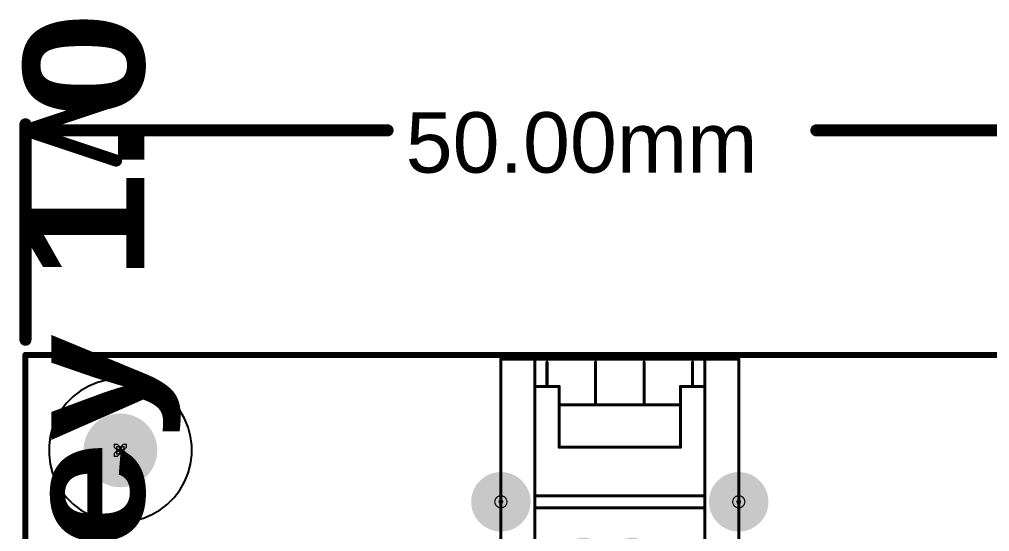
# Model space of a CAD drawing. Header units: inches. Extents: x -0.8 to 10.9, y -0.2 to 6.3.
# Drawn here: x -0.168 to 1.438, y 3.881 to 4.728 of the extents above; entities that cross this region are included whole.
import ezdxf

# ---------------------------------------------------------------- set-up
doc = ezdxf.new("R2010")
doc.units = ezdxf.units.IN
doc.header["$MEASUREMENT"] = 0
for name, color, linetype in [('Board Outline', 216, 'Continuous'), ('Bottom Layer', 5, 'Continuous'), ('Bottom Solder', 6, 'Continuous'), ('Dimensions', 6, 'Continuous'), ('Drill Drawing', 1, 'Continuous'), ('Multi-Layer', 9, 'Continuous'), ('Pad Holes', 156, 'Continuous'), ('Top Layer', 1, 'Continuous'), ('Top Overlay', 2, 'Continuous'), ('Top Solder', 216, 'Continuous')]:
    doc.layers.add(name, color=color, linetype=linetype)
doc.styles.add('Arial', font='', dxfattribs={"height": 0.2})
doc.styles.add('Arial Black_Bold', font='', dxfattribs={"height": 0.2})
doc.styles.get('Arial').set_extended_font_data('Arial')
doc.styles.get('Arial Black_Bold').set_extended_font_data('Arial Black', bold=True)

# ---------------------------------------------------------------- blocks, each defined once
blk = doc.blocks.new('R_RJ11R04P_A802_8')
at = {"layer": 'Bottom Layer'}
h = blk.add_hatch(color=5, dxfattribs=at)
edge = h.paths.add_edge_path()
edge.add_arc((-0.0602, 0.0953), 0.0295, 0, 360)
h = blk.add_hatch(color=5, dxfattribs=at)
edge = h.paths.add_edge_path()
edge.add_arc((0.0201, 0.0953), 0.0295, 0, 360)
h = blk.add_hatch(color=5, dxfattribs=at)
edge = h.paths.add_edge_path()
edge.add_arc((-0.0201, -0.0047), 0.0295, 0, 360)
h = blk.add_hatch(color=5, dxfattribs=at)
edge = h.paths.add_edge_path()
edge.add_arc((0.0602, -0.0047), 0.0295, 0, 360)
at = {"layer": 'Bottom Solder'}
h = blk.add_hatch(color=6, dxfattribs=at)
edge = h.paths.add_edge_path()
edge.add_arc((-0.0602, 0.0953), 0.0315, 0, 360)
h = blk.add_hatch(color=6, dxfattribs=at)
edge = h.paths.add_edge_path()
edge.add_arc((0.0201, 0.0953), 0.0315, 0, 360)
h = blk.add_hatch(color=6, dxfattribs=at)
edge = h.paths.add_edge_path()
edge.add_arc((-0.0201, -0.0047), 0.0315, 0, 360)
h = blk.add_hatch(color=6, dxfattribs=at)
edge = h.paths.add_edge_path()
edge.add_arc((0.0602, -0.0047), 0.0315, 0, 360)
h = blk.add_hatch(color=6, dxfattribs=at)
edge = h.paths.add_edge_path()
edge.add_arc((-0.1968, -0.0953), 0.004, 0, 360)
h = blk.add_hatch(color=6, dxfattribs=at)
edge = h.paths.add_edge_path()
edge.add_arc((0.1968, -0.0953), 0.004, 0, 360)
at = {"layer": 'Multi-Layer'}
h = blk.add_hatch(color=9, dxfattribs=at)
edge = h.paths.add_edge_path()
edge.add_arc((-0.0602, 0.0953), 0.0295, 0, 360)
h = blk.add_hatch(color=9, dxfattribs=at)
edge = h.paths.add_edge_path()
edge.add_arc((0.0201, 0.0953), 0.0295, 0, 360)
h = blk.add_hatch(color=9, dxfattribs=at)
edge = h.paths.add_edge_path()
edge.add_arc((-0.0201, -0.0047), 0.0295, 0, 360)
h = blk.add_hatch(color=9, dxfattribs=at)
edge = h.paths.add_edge_path()
edge.add_arc((0.0602, -0.0047), 0.0295, 0, 360)
at = {"layer": 'Pad Holes'}
h = blk.add_hatch(color=7, dxfattribs=at)
edge = h.paths.add_edge_path()
edge.add_arc((-0.0602, 0.0953), 0.0177, 0, 360)
h = blk.add_hatch(color=7, dxfattribs=at)
edge = h.paths.add_edge_path()
edge.add_arc((0.0201, 0.0953), 0.0177, 0, 360)
h = blk.add_hatch(color=7, dxfattribs=at)
edge = h.paths.add_edge_path()
edge.add_arc((-0.0201, -0.0047), 0.0177, 0, 360)
h = blk.add_hatch(color=7, dxfattribs=at)
edge = h.paths.add_edge_path()
edge.add_arc((0.0602, -0.0047), 0.0177, 0, 360)
h = blk.add_hatch(color=7, dxfattribs=at)
edge = h.paths.add_edge_path()
edge.add_arc((-0.1968, -0.0953), 0.0492, 0, 360)
h = blk.add_hatch(color=7, dxfattribs=at)
edge = h.paths.add_edge_path()
edge.add_arc((0.1968, -0.0953), 0.0492, 0, 360)
at = {"layer": 'Top Layer'}
h = blk.add_hatch(color=1, dxfattribs=at)
edge = h.paths.add_edge_path()
edge.add_arc((-0.0602, 0.0953), 0.0295, 0, 360)
h = blk.add_hatch(color=1, dxfattribs=at)
edge = h.paths.add_edge_path()
edge.add_arc((0.0201, 0.0953), 0.0295, 0, 360)
h = blk.add_hatch(color=1, dxfattribs=at)
edge = h.paths.add_edge_path()
edge.add_arc((-0.0201, -0.0047), 0.0295, 0, 360)
h = blk.add_hatch(color=1, dxfattribs=at)
edge = h.paths.add_edge_path()
edge.add_arc((0.0602, -0.0047), 0.0295, 0, 360)
at = {"layer": 'Top Solder'}
h = blk.add_hatch(color=216, dxfattribs=at)
edge = h.paths.add_edge_path()
edge.add_arc((-0.0602, 0.0953), 0.0315, 0, 360)
h = blk.add_hatch(color=216, dxfattribs=at)
edge = h.paths.add_edge_path()
edge.add_arc((0.0201, 0.0953), 0.0315, 0, 360)
h = blk.add_hatch(color=216, dxfattribs=at)
edge = h.paths.add_edge_path()
edge.add_arc((-0.0201, -0.0047), 0.0315, 0, 360)
h = blk.add_hatch(color=216, dxfattribs=at)
edge = h.paths.add_edge_path()
edge.add_arc((0.0602, -0.0047), 0.0315, 0, 360)
h = blk.add_hatch(color=216, dxfattribs=at)
edge = h.paths.add_edge_path()
edge.add_arc((-0.1968, -0.0953), 0.004, 0, 360)
h = blk.add_hatch(color=216, dxfattribs=at)
edge = h.paths.add_edge_path()
edge.add_arc((0.1968, -0.0953), 0.004, 0, 360)
at = {"layer": 'Top Overlay'}
for points in [[(0.1968, 0.1803, 0.005, 0.005, 0), (-0.1968, 0.1803, 0.005, 0.005, 0)], [(-0.1968, 0.1803, 0.005, 0.005, 0), (-0.1968, -0.3315, 0.005, 0.005, 0)], [(-0.1406, 0.1807, 0.005, 0.005, 0), (-0.1406, -0.3311, 0.005, 0.005, 0)], [(0.1405, -0.3311, 0.005, 0.005, 0), (0.1405, 0.1807, 0.005, 0.005, 0)], [(0.1968, -0.3315, 0.005, 0.005, 0), (0.1968, 0.1803, 0.005, 0.005, 0)], [(0.1405, 0.1444, 0.005, 0.005, 0), (-0.1406, 0.1444, 0.005, 0.005, 0)], [(0.1405, -0.0852, 0.005, 0.005, 0), (-0.1406, -0.0852, 0.005, 0.005, 0)], [(0.1405, -0.1053, 0.005, 0.005, 0), (-0.1406, -0.1053, 0.005, 0.005, 0)], [(0.1004, -0.1856, 0.005, 0.005, 0), (-0.1004, -0.1856, 0.005, 0.005, 0)], [(-0.1004, -0.1856, 0.005, 0.005, 0), (-0.1004, -0.286, 0.005, 0.005, 0)], [(0.1004, -0.1856, 0.005, 0.005, 0), (0.1004, -0.286, 0.005, 0.005, 0)], [(0.1004, -0.2559, 0.005, 0.005, 0), (-0.1004, -0.2559, 0.005, 0.005, 0)], [(-0.0402, -0.2559, 0.005, 0.005, 0), (-0.0402, -0.3262, 0.005, 0.005, 0)], [(0.0402, -0.3262, 0.005, 0.005, 0), (0.0402, -0.2559, 0.005, 0.005, 0)], [(-0.1004, -0.286, 0.005, 0.005, 0), (-0.1406, -0.286, 0.005, 0.005, 0)], [(-0.1205, -0.3262, 0.005, 0.005, 0), (-0.1205, -0.286, 0.005, 0.005, 0)], [(0.1405, -0.286, 0.005, 0.005, 0), (0.1004, -0.286, 0.005, 0.005, 0)], [(0.1205, -0.286, 0.005, 0.005, 0), (0.1205, -0.3262, 0.005, 0.005, 0)], [(0.1968, -0.3315, 0.005, 0.005, 0), (-0.1969, -0.3315, 0.005, 0.005, 0)]]:
    blk.add_lwpolyline(points, format="xyseb", dxfattribs=at)
for points in [[(-0.1981, 0.1803, 0.0025, 0.0025, 1), (-0.1956, 0.1803, 0.0025, 0.0025, 1)], [(-0.1981, 0.1803, 0.0025, 0.0025, 1), (-0.1956, 0.1803, 0.0025, 0.0025, 1)], [(-0.1418, 0.1807, 0.0025, 0.0025, 1), (-0.1393, 0.1807, 0.0025, 0.0025, 1)], [(0.1393, 0.1807, 0.0025, 0.0025, 1), (0.1418, 0.1807, 0.0025, 0.0025, 1)], [(0.1956, 0.1803, 0.0025, 0.0025, 1), (0.1981, 0.1803, 0.0025, 0.0025, 1)], [(0.1956, 0.1803, 0.0025, 0.0025, 1), (0.1981, 0.1803, 0.0025, 0.0025, 1)], [(-0.1418, 0.1444, 0.0025, 0.0025, 1), (-0.1393, 0.1444, 0.0025, 0.0025, 1)], [(0.1393, 0.1444, 0.0025, 0.0025, 1), (0.1418, 0.1444, 0.0025, 0.0025, 1)], [(-0.1418, -0.0852, 0.0025, 0.0025, 1), (-0.1393, -0.0852, 0.0025, 0.0025, 1)], [(0.1393, -0.0852, 0.0025, 0.0025, 1), (0.1418, -0.0852, 0.0025, 0.0025, 1)], [(-0.1418, -0.1053, 0.0025, 0.0025, 1), (-0.1393, -0.1053, 0.0025, 0.0025, 1)], [(0.1393, -0.1053, 0.0025, 0.0025, 1), (0.1418, -0.1053, 0.0025, 0.0025, 1)], [(-0.1016, -0.1856, 0.0025, 0.0025, 1), (-0.0991, -0.1856, 0.0025, 0.0025, 1)], [(-0.1016, -0.1856, 0.0025, 0.0025, 1), (-0.0991, -0.1856, 0.0025, 0.0025, 1)], [(0.0991, -0.1856, 0.0025, 0.0025, 1), (0.1016, -0.1856, 0.0025, 0.0025, 1)], [(0.0991, -0.1856, 0.0025, 0.0025, 1), (0.1016, -0.1856, 0.0025, 0.0025, 1)], [(-0.1016, -0.2559, 0.0025, 0.0025, 1), (-0.0991, -0.2559, 0.0025, 0.0025, 1)], [(-0.0414, -0.2559, 0.0025, 0.0025, 1), (-0.0389, -0.2559, 0.0025, 0.0025, 1)], [(0.0389, -0.2559, 0.0025, 0.0025, 1), (0.0414, -0.2559, 0.0025, 0.0025, 1)], [(0.0991, -0.2559, 0.0025, 0.0025, 1), (0.1016, -0.2559, 0.0025, 0.0025, 1)], [(-0.1418, -0.286, 0.0025, 0.0025, 1), (-0.1393, -0.286, 0.0025, 0.0025, 1)], [(-0.1217, -0.286, 0.0025, 0.0025, 1), (-0.1192, -0.286, 0.0025, 0.0025, 1)], [(-0.1016, -0.286, 0.0025, 0.0025, 1), (-0.0991, -0.286, 0.0025, 0.0025, 1)], [(-0.1016, -0.286, 0.0025, 0.0025, 1), (-0.0991, -0.286, 0.0025, 0.0025, 1)], [(0.0991, -0.286, 0.0025, 0.0025, 1), (0.1016, -0.286, 0.0025, 0.0025, 1)], [(0.0991, -0.286, 0.0025, 0.0025, 1), (0.1016, -0.286, 0.0025, 0.0025, 1)], [(0.1192, -0.286, 0.0025, 0.0025, 1), (0.1217, -0.286, 0.0025, 0.0025, 1)], [(0.1393, -0.286, 0.0025, 0.0025, 1), (0.1418, -0.286, 0.0025, 0.0025, 1)], [(-0.1981, -0.3315, 0.0025, 0.0025, 1), (-0.1956, -0.3315, 0.0025, 0.0025, 1)], [(-0.1981, -0.3315, 0.0025, 0.0025, 1), (-0.1956, -0.3315, 0.0025, 0.0025, 1)], [(-0.1418, -0.3311, 0.0025, 0.0025, 1), (-0.1393, -0.3311, 0.0025, 0.0025, 1)], [(-0.1217, -0.3262, 0.0025, 0.0025, 1), (-0.1192, -0.3262, 0.0025, 0.0025, 1)], [(-0.0414, -0.3262, 0.0025, 0.0025, 1), (-0.0389, -0.3262, 0.0025, 0.0025, 1)], [(0.0389, -0.3262, 0.0025, 0.0025, 1), (0.0414, -0.3262, 0.0025, 0.0025, 1)], [(0.1192, -0.3262, 0.0025, 0.0025, 1), (0.1217, -0.3262, 0.0025, 0.0025, 1)], [(0.1393, -0.3311, 0.0025, 0.0025, 1), (0.1418, -0.3311, 0.0025, 0.0025, 1)], [(0.1956, -0.3315, 0.0025, 0.0025, 1), (0.1981, -0.3315, 0.0025, 0.0025, 1)], [(0.1956, -0.3315, 0.0025, 0.0025, 1), (0.1981, -0.3315, 0.0025, 0.0025, 1)]]:
    blk.add_lwpolyline(points, format="xyseb", close=True, dxfattribs=at)

msp = doc.modelspace()

# ---------------------------------------------------------------- hatches: boundary and pattern name
at = {"layer": 'Bottom Solder'}
h = msp.add_hatch(color=6, dxfattribs=at)
edge = h.paths.add_edge_path()
edge.add_arc((-0.0007, 4.0157), 0.004, 0, 360)
at = {"layer": 'Pad Holes'}
h = msp.add_hatch(color=7, dxfattribs=at)
edge = h.paths.add_edge_path()
edge.add_arc((-0.0007, 4.0157), 0.061, 0, 360)
at = {"layer": 'Top Solder'}
h = msp.add_hatch(color=216, dxfattribs=at)
edge = h.paths.add_edge_path()
edge.add_arc((-0.0007, 4.0157), 0.004, 0, 360)

# ---------------------------------------------------------------- linework, layer by layer
at = {"layer": 'Board Outline'}
for points in [[(-0.1578, 4.1736, 0.01, 0.01, 0), (1.8107, 4.1736, 0.01, 0.01, 0)], [(-0.1578, -0.1571, 0.01, 0.01, 0), (-0.1578, 4.1736, 0.01, 0.01, 0)]]:
    msp.add_lwpolyline(points, format="xyseb", dxfattribs=at)
msp.add_lwpolyline([(-0.1603, 4.1736, 0.005, 0.005, 1), (-0.1553, 4.1736, 0.005, 0.005, 1)], format="xyseb", close=True, dxfattribs=at)
msp.add_lwpolyline([(-0.1603, 4.1736, 0.005, 0.005, 1), (-0.1553, 4.1736, 0.005, 0.005, 1)], format="xyseb", close=True, dxfattribs=at)
at = {"layer": 'Bottom Layer'}
for p, q in [((-0.0388, 4.1278), (-0.0531, 4.1219)), ((-0.0238, 4.1318), (-0.0388, 4.1278)), ((-0.0085, 4.1339), (-0.0238, 4.1318)), ((-0.0007, 4.1339), (-0.0085, 4.1339)), ((0.007, 4.1339), (-0.0007, 4.1339)), ((0.0224, 4.1318), (0.007, 4.1339)), ((0.0373, 4.1278), (0.0224, 4.1318)), ((0.0516, 4.1219), (0.0373, 4.1278)), ((-0.0665, 4.1142), (-0.0788, 4.1047)), ((-0.0531, 4.1219), (-0.0665, 4.1142)), ((0.065, 4.1142), (0.0516, 4.1219)), ((0.0773, 4.1047), (0.065, 4.1142)), ((-0.0788, 4.1047), (-0.0897, 4.0938)), ((0.0883, 4.0938), (0.0773, 4.1047)), ((-0.0992, 4.0815), (-0.1069, 4.0681)), ((-0.0897, 4.0938), (-0.0992, 4.0815)), ((0.0977, 4.0815), (0.0883, 4.0938)), ((0.1054, 4.0681), (0.0977, 4.0815)), ((-0.1069, 4.0681), (-0.1128, 4.0538)), ((0.1113, 4.0538), (0.1054, 4.0681)), ((-0.1128, 4.0538), (-0.1168, 4.0388)), ((0.1154, 4.0388), (0.1113, 4.0538)), ((-0.1168, 4.0388), (-0.1188, 4.0235)), ((0.1174, 4.0235), (0.1154, 4.0388)), ((-0.1188, 4.0235), (-0.1188, 4.0157)), ((-0.1188, 4.0157), (-0.1188, 4.0157)), ((-0.1188, 4.0157), (-0.1188, 4.008)), ((0.1174, 4.0157), (0.1174, 4.0235)), ((0.1174, 4.008), (0.1174, 4.0157)), ((-0.1188, 4.008), (-0.1168, 3.9927)), ((0.1154, 3.9927), (0.1174, 4.008)), ((-0.1168, 3.9927), (-0.1128, 3.9777)), ((0.1113, 3.9777), (0.1154, 3.9927)), ((-0.1128, 3.9777), (-0.1069, 3.9634)), ((0.1054, 3.9634), (0.1113, 3.9777)), ((-0.1069, 3.9634), (-0.0992, 3.95)), ((0.0977, 3.95), (0.1054, 3.9634)), ((-0.0992, 3.95), (-0.0897, 3.9377)), ((-0.0897, 3.9377), (-0.0788, 3.9268)), ((0.0773, 3.9268), (0.0883, 3.9377)), ((0.0883, 3.9377), (0.0977, 3.95)), ((-0.0788, 3.9268), (-0.0665, 3.9173)), ((0.065, 3.9173), (0.0773, 3.9268)), ((-0.0665, 3.9173), (-0.0531, 3.9096)), ((-0.0531, 3.9096), (-0.0388, 3.9037)), ((-0.0388, 3.9037), (-0.0238, 3.8997)), ((0.0224, 3.8997), (0.0373, 3.9037)), ((0.0373, 3.9037), (0.0516, 3.9096)), ((0.0516, 3.9096), (0.065, 3.9173)), ((-0.0238, 3.8997), (-0.0085, 3.8976)), ((-0.0085, 3.8976), (-0.0007, 3.8976)), ((-0.0007, 3.8976), (0.007, 3.8976)), ((0.007, 3.8976), (0.0224, 3.8997))]:
    msp.add_line(p, q, dxfattribs=at)
at = {"layer": 'Dimensions'}
for points in [[(-0.1578, 4.545, 0.02, 0.02, 0), (-0.0078, 4.595, 0.02, 0.02, 0)], [(-0.1578, 4.1986, 0.02, 0.02, 0), (-0.1578, 4.555, 0.02, 0.02, 0)], [(-0.1578, 4.545, 0.02, 0.02, 0), (-0.0078, 4.495, 0.02, 0.02, 0)], [(-0.1578, 4.545, 0.02, 0.02, 0), (0.4415, 4.545, 0.02, 0.02, 0)], [(1.1513, 4.545, 0.02, 0.02, 0), (1.8107, 4.545, 0.02, 0.02, 0)]]:
    msp.add_lwpolyline(points, format="xyseb", dxfattribs=at)
for points in [[(-0.0128, 4.595, 0.01, 0.01, 1), (-0.0028, 4.595, 0.01, 0.01, 1)], [(-0.1628, 4.555, 0.01, 0.01, 1), (-0.1528, 4.555, 0.01, 0.01, 1)], [(-0.1628, 4.545, 0.01, 0.01, 1), (-0.1528, 4.545, 0.01, 0.01, 1)], [(-0.1628, 4.545, 0.01, 0.01, 1), (-0.1528, 4.545, 0.01, 0.01, 1)], [(-0.1628, 4.545, 0.01, 0.01, 1), (-0.1528, 4.545, 0.01, 0.01, 1)], [(0.4365, 4.545, 0.01, 0.01, 1), (0.4465, 4.545, 0.01, 0.01, 1)], [(1.1463, 4.545, 0.01, 0.01, 1), (1.1563, 4.545, 0.01, 0.01, 1)], [(-0.0128, 4.495, 0.01, 0.01, 1), (-0.0028, 4.495, 0.01, 0.01, 1)], [(-0.1628, 4.1986, 0.01, 0.01, 1), (-0.1528, 4.1986, 0.01, 0.01, 1)]]:
    msp.add_lwpolyline(points, format="xyseb", close=True, dxfattribs=at)
at = {"layer": 'Drill Drawing'}
for points in [[(-0.0107, 4.0207, 0.002, 0.002, 0), (-0.0107, 4.0257, 0.002, 0.002, 0)], [(-0.0107, 4.0257, 0.002, 0.002, 0), (-0.0057, 4.0257, 0.002, 0.002, 0)], [(-0.0107, 4.0207, 0.002, 0.002, 0), (-0.0057, 4.0157, 0.002, 0.002, 0)], [(-0.0107, 4.0107, 0.002, 0.002, 0), (-0.0057, 4.0157, 0.002, 0.002, 0)], [(-0.0067, 4.0187, 0.002, 0.002, 0), (-0.0067, 4.0217, 0.002, 0.002, 0)], [(-0.0067, 4.0217, 0.002, 0.002, 0), (-0.0037, 4.0217, 0.002, 0.002, 0)], [(-0.0067, 4.0187, 0.002, 0.002, 0), (-0.0037, 4.0157, 0.002, 0.002, 0)], [(-0.0067, 4.0127, 0.002, 0.002, 0), (-0.0037, 4.0157, 0.002, 0.002, 0)], [(-0.0057, 4.0257, 0.002, 0.002, 0), (-0.0007, 4.0207, 0.002, 0.002, 0)], [(-0.0037, 4.0217, 0.002, 0.002, 0), (-0.0007, 4.0187, 0.002, 0.002, 0)], [(-0.0007, 4.0207, 0.002, 0.002, 0), (0.0043, 4.0257, 0.002, 0.002, 0)], [(-0.0007, 4.0187, 0.002, 0.002, 0), (0.0023, 4.0217, 0.002, 0.002, 0)], [(0.0023, 4.0217, 0.002, 0.002, 0), (0.0053, 4.0217, 0.002, 0.002, 0)], [(0.0023, 4.0157, 0.002, 0.002, 0), (0.0053, 4.0187, 0.002, 0.002, 0)], [(0.0023, 4.0157, 0.002, 0.002, 0), (0.0053, 4.0127, 0.002, 0.002, 0)], [(0.0043, 4.0257, 0.002, 0.002, 0), (0.0093, 4.0257, 0.002, 0.002, 0)], [(0.0043, 4.0157, 0.002, 0.002, 0), (0.0093, 4.0207, 0.002, 0.002, 0)], [(0.0043, 4.0157, 0.002, 0.002, 0), (0.0093, 4.0107, 0.002, 0.002, 0)], [(0.0053, 4.0187, 0.002, 0.002, 0), (0.0053, 4.0217, 0.002, 0.002, 0)], [(0.0093, 4.0207, 0.002, 0.002, 0), (0.0093, 4.0257, 0.002, 0.002, 0)], [(-0.0107, 4.0057, 0.002, 0.002, 0), (-0.0107, 4.0107, 0.002, 0.002, 0)], [(-0.0107, 4.0057, 0.002, 0.002, 0), (-0.0057, 4.0057, 0.002, 0.002, 0)], [(-0.0067, 4.0097, 0.002, 0.002, 0), (-0.0067, 4.0127, 0.002, 0.002, 0)], [(-0.0067, 4.0097, 0.002, 0.002, 0), (-0.0037, 4.0097, 0.002, 0.002, 0)], [(-0.0057, 4.0057, 0.002, 0.002, 0), (-0.0007, 4.0107, 0.002, 0.002, 0)], [(-0.0037, 4.0097, 0.002, 0.002, 0), (-0.0007, 4.0127, 0.002, 0.002, 0)], [(-0.0007, 4.0127, 0.002, 0.002, 0), (0.0023, 4.0097, 0.002, 0.002, 0)], [(-0.0007, 4.0107, 0.002, 0.002, 0), (0.0043, 4.0057, 0.002, 0.002, 0)], [(0.0023, 4.0097, 0.002, 0.002, 0), (0.0053, 4.0097, 0.002, 0.002, 0)], [(0.0043, 4.0057, 0.002, 0.002, 0), (0.0093, 4.0057, 0.002, 0.002, 0)], [(0.0053, 4.0097, 0.002, 0.002, 0), (0.0053, 4.0127, 0.002, 0.002, 0)], [(0.0093, 4.0057, 0.002, 0.002, 0), (0.0093, 4.0107, 0.002, 0.002, 0)]]:
    msp.add_lwpolyline(points, format="xyseb", dxfattribs=at)
for points in [[(-0.0112, 4.0257, 0.001, 0.001, 1), (-0.0102, 4.0257, 0.001, 0.001, 1)], [(-0.0112, 4.0257, 0.001, 0.001, 1), (-0.0102, 4.0257, 0.001, 0.001, 1)], [(-0.0112, 4.0207, 0.001, 0.001, 1), (-0.0102, 4.0207, 0.001, 0.001, 1)], [(-0.0112, 4.0207, 0.001, 0.001, 1), (-0.0102, 4.0207, 0.001, 0.001, 1)], [(-0.0072, 4.0217, 0.001, 0.001, 1), (-0.0062, 4.0217, 0.001, 0.001, 1)], [(-0.0072, 4.0217, 0.001, 0.001, 1), (-0.0062, 4.0217, 0.001, 0.001, 1)], [(-0.0072, 4.0187, 0.001, 0.001, 1), (-0.0062, 4.0187, 0.001, 0.001, 1)], [(-0.0072, 4.0187, 0.001, 0.001, 1), (-0.0062, 4.0187, 0.001, 0.001, 1)], [(-0.0062, 4.0257, 0.001, 0.001, 1), (-0.0052, 4.0257, 0.001, 0.001, 1)], [(-0.0062, 4.0257, 0.001, 0.001, 1), (-0.0052, 4.0257, 0.001, 0.001, 1)], [(-0.0062, 4.0157, 0.001, 0.001, 1), (-0.0052, 4.0157, 0.001, 0.001, 1)], [(-0.0062, 4.0157, 0.001, 0.001, 1), (-0.0052, 4.0157, 0.001, 0.001, 1)], [(-0.0042, 4.0217, 0.001, 0.001, 1), (-0.0032, 4.0217, 0.001, 0.001, 1)], [(-0.0042, 4.0217, 0.001, 0.001, 1), (-0.0032, 4.0217, 0.001, 0.001, 1)], [(-0.0042, 4.0157, 0.001, 0.001, 1), (-0.0032, 4.0157, 0.001, 0.001, 1)], [(-0.0042, 4.0157, 0.001, 0.001, 1), (-0.0032, 4.0157, 0.001, 0.001, 1)], [(-0.0012, 4.0207, 0.001, 0.001, 1), (-0.0002, 4.0207, 0.001, 0.001, 1)], [(-0.0012, 4.0207, 0.001, 0.001, 1), (-0.0002, 4.0207, 0.001, 0.001, 1)], [(-0.0012, 4.0187, 0.001, 0.001, 1), (-0.0002, 4.0187, 0.001, 0.001, 1)], [(-0.0012, 4.0187, 0.001, 0.001, 1), (-0.0002, 4.0187, 0.001, 0.001, 1)], [(0.0018, 4.0217, 0.001, 0.001, 1), (0.0028, 4.0217, 0.001, 0.001, 1)], [(0.0018, 4.0217, 0.001, 0.001, 1), (0.0028, 4.0217, 0.001, 0.001, 1)], [(0.0018, 4.0157, 0.001, 0.001, 1), (0.0028, 4.0157, 0.001, 0.001, 1)], [(0.0018, 4.0157, 0.001, 0.001, 1), (0.0028, 4.0157, 0.001, 0.001, 1)], [(0.0038, 4.0257, 0.001, 0.001, 1), (0.0048, 4.0257, 0.001, 0.001, 1)], [(0.0038, 4.0257, 0.001, 0.001, 1), (0.0048, 4.0257, 0.001, 0.001, 1)], [(0.0038, 4.0157, 0.001, 0.001, 1), (0.0048, 4.0157, 0.001, 0.001, 1)], [(0.0038, 4.0157, 0.001, 0.001, 1), (0.0048, 4.0157, 0.001, 0.001, 1)], [(0.0048, 4.0217, 0.001, 0.001, 1), (0.0058, 4.0217, 0.001, 0.001, 1)], [(0.0048, 4.0217, 0.001, 0.001, 1), (0.0058, 4.0217, 0.001, 0.001, 1)], [(0.0048, 4.0187, 0.001, 0.001, 1), (0.0058, 4.0187, 0.001, 0.001, 1)], [(0.0048, 4.0187, 0.001, 0.001, 1), (0.0058, 4.0187, 0.001, 0.001, 1)], [(0.0088, 4.0257, 0.001, 0.001, 1), (0.0098, 4.0257, 0.001, 0.001, 1)], [(0.0088, 4.0257, 0.001, 0.001, 1), (0.0098, 4.0257, 0.001, 0.001, 1)], [(0.0088, 4.0207, 0.001, 0.001, 1), (0.0098, 4.0207, 0.001, 0.001, 1)], [(0.0088, 4.0207, 0.001, 0.001, 1), (0.0098, 4.0207, 0.001, 0.001, 1)], [(-0.0112, 4.0107, 0.001, 0.001, 1), (-0.0102, 4.0107, 0.001, 0.001, 1)], [(-0.0112, 4.0107, 0.001, 0.001, 1), (-0.0102, 4.0107, 0.001, 0.001, 1)], [(-0.0112, 4.0057, 0.001, 0.001, 1), (-0.0102, 4.0057, 0.001, 0.001, 1)], [(-0.0112, 4.0057, 0.001, 0.001, 1), (-0.0102, 4.0057, 0.001, 0.001, 1)], [(-0.0072, 4.0127, 0.001, 0.001, 1), (-0.0062, 4.0127, 0.001, 0.001, 1)], [(-0.0072, 4.0127, 0.001, 0.001, 1), (-0.0062, 4.0127, 0.001, 0.001, 1)], [(-0.0072, 4.0097, 0.001, 0.001, 1), (-0.0062, 4.0097, 0.001, 0.001, 1)], [(-0.0072, 4.0097, 0.001, 0.001, 1), (-0.0062, 4.0097, 0.001, 0.001, 1)], [(-0.0062, 4.0057, 0.001, 0.001, 1), (-0.0052, 4.0057, 0.001, 0.001, 1)], [(-0.0062, 4.0057, 0.001, 0.001, 1), (-0.0052, 4.0057, 0.001, 0.001, 1)], [(-0.0042, 4.0097, 0.001, 0.001, 1), (-0.0032, 4.0097, 0.001, 0.001, 1)], [(-0.0042, 4.0097, 0.001, 0.001, 1), (-0.0032, 4.0097, 0.001, 0.001, 1)], [(-0.0012, 4.0127, 0.001, 0.001, 1), (-0.0002, 4.0127, 0.001, 0.001, 1)], [(-0.0012, 4.0127, 0.001, 0.001, 1), (-0.0002, 4.0127, 0.001, 0.001, 1)], [(-0.0012, 4.0107, 0.001, 0.001, 1), (-0.0002, 4.0107, 0.001, 0.001, 1)], [(-0.0012, 4.0107, 0.001, 0.001, 1), (-0.0002, 4.0107, 0.001, 0.001, 1)], [(0.0018, 4.0097, 0.001, 0.001, 1), (0.0028, 4.0097, 0.001, 0.001, 1)], [(0.0018, 4.0097, 0.001, 0.001, 1), (0.0028, 4.0097, 0.001, 0.001, 1)], [(0.0038, 4.0057, 0.001, 0.001, 1), (0.0048, 4.0057, 0.001, 0.001, 1)], [(0.0038, 4.0057, 0.001, 0.001, 1), (0.0048, 4.0057, 0.001, 0.001, 1)], [(0.0048, 4.0127, 0.001, 0.001, 1), (0.0058, 4.0127, 0.001, 0.001, 1)], [(0.0048, 4.0127, 0.001, 0.001, 1), (0.0058, 4.0127, 0.001, 0.001, 1)], [(0.0048, 4.0097, 0.001, 0.001, 1), (0.0058, 4.0097, 0.001, 0.001, 1)], [(0.0048, 4.0097, 0.001, 0.001, 1), (0.0058, 4.0097, 0.001, 0.001, 1)], [(0.0088, 4.0107, 0.001, 0.001, 1), (0.0098, 4.0107, 0.001, 0.001, 1)], [(0.0088, 4.0107, 0.001, 0.001, 1), (0.0098, 4.0107, 0.001, 0.001, 1)], [(0.0088, 4.0057, 0.001, 0.001, 1), (0.0098, 4.0057, 0.001, 0.001, 1)], [(0.0088, 4.0057, 0.001, 0.001, 1), (0.0098, 4.0057, 0.001, 0.001, 1)], [(0.6391, 3.9306, 0.002, 0.002, 1), (0.6191, 3.9306, 0.002, 0.002, 1)], [(1.0328, 3.9306, 0.002, 0.002, 1), (1.0128, 3.9306, 0.002, 0.002, 1)], [(0.6186, 3.9306, 0.001, 0.001, 1), (0.6196, 3.9306, 0.001, 0.001, 1)], [(0.6386, 3.9306, 0.001, 0.001, 1), (0.6396, 3.9306, 0.001, 0.001, 1)], [(1.0123, 3.9306, 0.001, 0.001, 1), (1.0133, 3.9306, 0.001, 0.001, 1)], [(1.0323, 3.9306, 0.001, 0.001, 1), (1.0333, 3.9306, 0.001, 0.001, 1)]]:
    msp.add_lwpolyline(points, format="xyseb", close=True, dxfattribs=at)
at = {"layer": 'Multi-Layer'}
for p, q in [((-0.0388, 4.1278), (-0.0531, 4.1219)), ((-0.0238, 4.1318), (-0.0388, 4.1278)), ((-0.0085, 4.1339), (-0.0238, 4.1318)), ((-0.0007, 4.1339), (-0.0085, 4.1339)), ((0.007, 4.1339), (-0.0007, 4.1339)), ((0.0224, 4.1318), (0.007, 4.1339)), ((0.0373, 4.1278), (0.0224, 4.1318)), ((0.0516, 4.1219), (0.0373, 4.1278)), ((-0.0665, 4.1142), (-0.0788, 4.1047)), ((-0.0531, 4.1219), (-0.0665, 4.1142)), ((0.065, 4.1142), (0.0516, 4.1219)), ((0.0773, 4.1047), (0.065, 4.1142)), ((-0.0788, 4.1047), (-0.0897, 4.0938)), ((0.0883, 4.0938), (0.0773, 4.1047)), ((-0.0992, 4.0815), (-0.1069, 4.0681)), ((-0.0897, 4.0938), (-0.0992, 4.0815)), ((0.0977, 4.0815), (0.0883, 4.0938)), ((0.1054, 4.0681), (0.0977, 4.0815)), ((-0.1069, 4.0681), (-0.1128, 4.0538)), ((0.1113, 4.0538), (0.1054, 4.0681)), ((-0.1128, 4.0538), (-0.1168, 4.0388)), ((0.1154, 4.0388), (0.1113, 4.0538)), ((-0.1168, 4.0388), (-0.1188, 4.0235)), ((0.1174, 4.0235), (0.1154, 4.0388)), ((-0.1188, 4.0235), (-0.1188, 4.0157)), ((-0.1188, 4.0157), (-0.1188, 4.0157)), ((-0.1188, 4.0157), (-0.1188, 4.008)), ((0.1174, 4.0157), (0.1174, 4.0235)), ((0.1174, 4.008), (0.1174, 4.0157)), ((-0.1188, 4.008), (-0.1168, 3.9927)), ((0.1154, 3.9927), (0.1174, 4.008)), ((-0.1168, 3.9927), (-0.1128, 3.9777)), ((0.1113, 3.9777), (0.1154, 3.9927)), ((-0.1128, 3.9777), (-0.1069, 3.9634)), ((0.1054, 3.9634), (0.1113, 3.9777)), ((-0.1069, 3.9634), (-0.0992, 3.95)), ((0.0977, 3.95), (0.1054, 3.9634)), ((-0.0992, 3.95), (-0.0897, 3.9377)), ((-0.0897, 3.9377), (-0.0788, 3.9268)), ((0.0773, 3.9268), (0.0883, 3.9377)), ((0.0883, 3.9377), (0.0977, 3.95)), ((-0.0788, 3.9268), (-0.0665, 3.9173)), ((0.065, 3.9173), (0.0773, 3.9268)), ((-0.0665, 3.9173), (-0.0531, 3.9096)), ((-0.0531, 3.9096), (-0.0388, 3.9037)), ((-0.0388, 3.9037), (-0.0238, 3.8997)), ((0.0224, 3.8997), (0.0373, 3.9037)), ((0.0373, 3.9037), (0.0516, 3.9096)), ((0.0516, 3.9096), (0.065, 3.9173)), ((-0.0238, 3.8997), (-0.0085, 3.8976)), ((-0.0085, 3.8976), (-0.0007, 3.8976)), ((-0.0007, 3.8976), (0.007, 3.8976)), ((0.007, 3.8976), (0.0224, 3.8997))]:
    msp.add_line(p, q, dxfattribs=at)

# ---------------------------------------------------------------- block references
at = {"rotation": 180}
msp.add_blockref('R_RJ11R04P_A802_8', (0.8259, 3.8353), dxfattribs=at)

# ---------------------------------------------------------------- texts
at = {"layer": 'Dimensions', "style": 'Arial'}
msp.add_text('50.00mm', height=0.1, dxfattribs=at).set_placement((0.4715, 4.475))
at = {"layer": 'Top Overlay', "style": 'Arial Black_Bold'}
msp.add_text('Canagey 1.0', height=0.2, rotation=90, dxfattribs=at).set_placement((0.0388, 2.8753))

doc.saveas('drawing.dxf')
